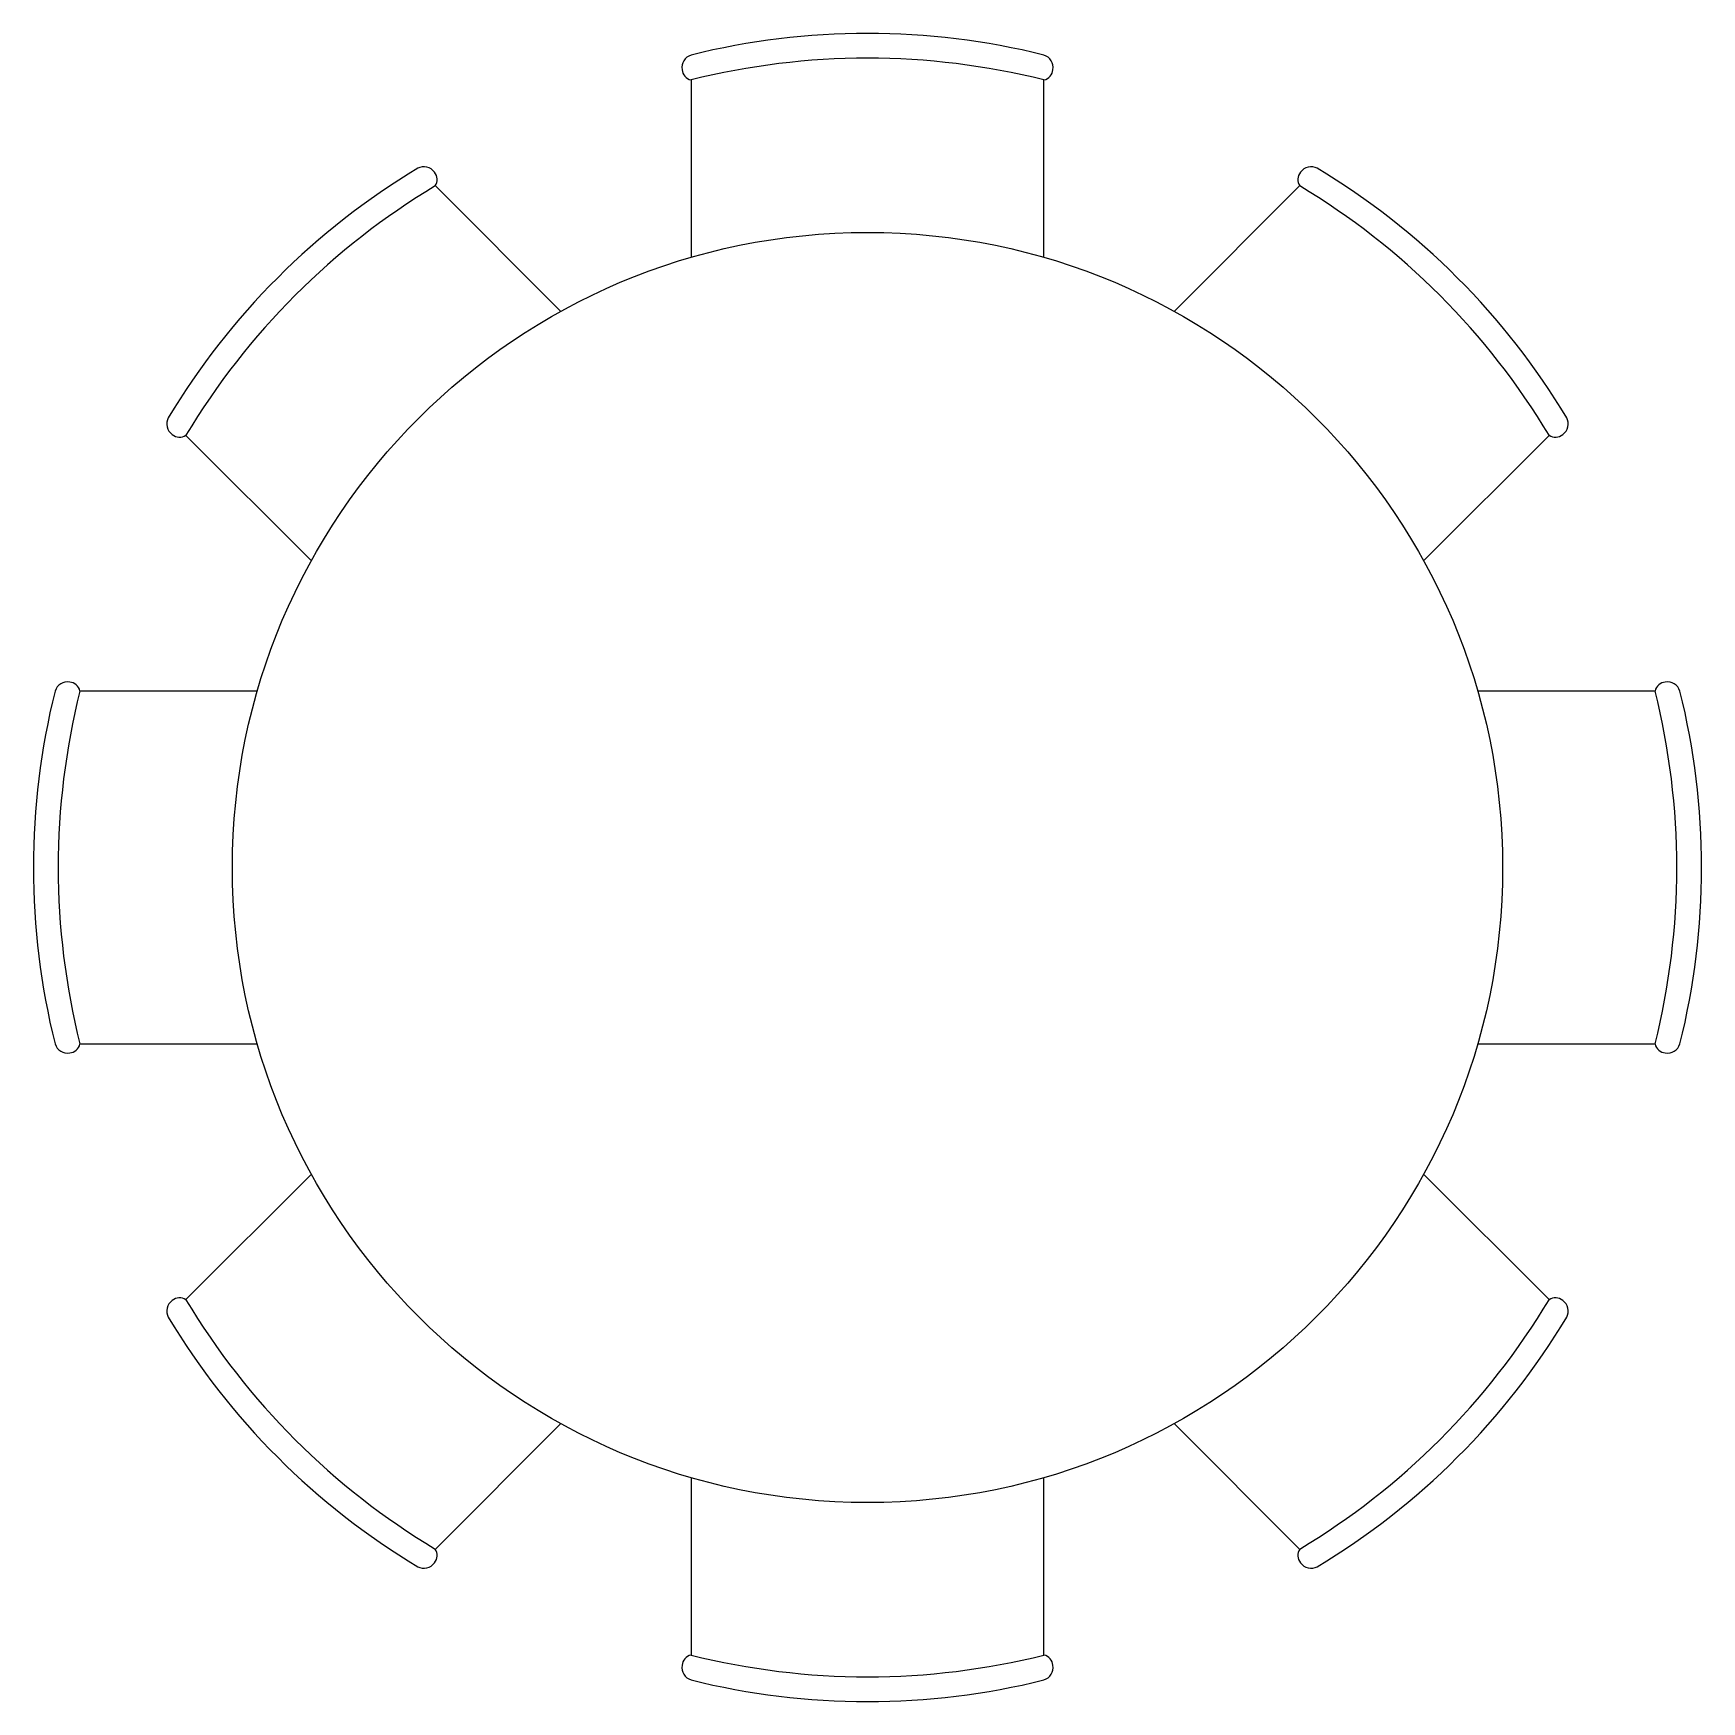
# Model space of a CAD drawing. Header units: inches. Extents: x -47.3 to 47.3, y -47.3 to 47.3.
import ezdxf

# ---------------------------------------------------------------- set-up
doc = ezdxf.new("R2010")
doc.units = ezdxf.units.IN
doc.header["$MEASUREMENT"] = 0

msp = doc.modelspace()

# ---------------------------------------------------------------- linework, layer by layer
at = {"linetype": 'Continuous'}
for p, q in [((-10, 44.644), (-10, 34.583)), ((10, 34.583), (10, 44.644)), ((-17.383, 31.525), (-24.497, 38.639)), ((24.497, 38.639), (17.383, 31.525)), ((-38.639, 24.497), (-31.525, 17.383)), ((31.525, 17.383), (38.639, 24.497)), ((-34.583, 10), (-44.644, 10)), ((44.644, 10), (34.583, 10)), ((-44.644, -10), (-34.583, -10)), ((34.583, -10), (44.644, -10)), ((-31.525, -17.383), (-38.639, -24.497)), ((38.639, -24.497), (31.525, -17.383)), ((-24.497, -38.639), (-17.383, -31.525)), ((17.383, -31.525), (24.497, -38.639)), ((-10, -34.583), (-10, -44.644)), ((10, -44.644), (10, -34.583))]:
    msp.add_line(p, q, dxfattribs=at)
msp.add_circle((0, 0), 36, dxfattribs=at)
for centre, radius, start, end in [((0, 6.01), 41.272, 75.97798, 104.02201), ((-9.77, 45.335), 0.753, 107.80051, 188.66201), ((0, 4.602), 41.272, 75.97798, 104.02201), ((9.77, 45.335), 0.753, 351.33801, 72.19954), ((-9.865, 45.282), 0.652, 185.31191, 258.05001), ((9.865, 45.282), 0.652, 281.95001, 354.68811), ((-25.149, 38.965), 0.753, 36.33801, 117.19954), ((25.149, 38.965), 0.753, 62.80051, 143.66201), ((-4.25, 4.25), 41.272, 120.97798, 149.02201), ((-25.044, 38.995), 0.652, 326.95001, 39.68811), ((25.044, 38.995), 0.652, 140.31191, 213.05001), ((4.25, 4.25), 41.272, 30.97798, 59.02201), ((-3.254, 3.254), 41.272, 120.97798, 149.02201), ((3.254, 3.254), 41.272, 30.97798, 59.02201), ((-38.965, 25.149), 0.753, 152.80051, 233.66201), ((38.965, 25.149), 0.753, 306.33801, 27.19954), ((-38.995, 25.044), 0.652, 230.31191, 303.05001), ((38.995, 25.044), 0.652, 236.95001, 309.68811), ((-45.335, 9.77), 0.753, 81.33801, 162.19954), ((-45.282, 9.865), 0.652, 11.95001, 84.68811), ((45.282, 9.865), 0.652, 95.31191, 168.05001), ((45.335, 9.77), 0.753, 17.80051, 98.66201), ((-6.01, 0), 41.272, 165.97798, 194.02201), ((-4.602, 0), 41.272, 165.97798, 194.02201), ((4.602, 0), 41.272, 345.97798, 14.02201), ((6.01, 0), 41.272, 345.97798, 14.02201), ((-45.335, -9.77), 0.753, 197.80051, 278.66201), ((-45.282, -9.865), 0.652, 275.31191, 348.05001), ((45.282, -9.865), 0.652, 191.95001, 264.68811), ((45.335, -9.77), 0.753, 261.33801, 342.19954), ((-38.965, -25.149), 0.753, 126.33801, 207.19954), ((-38.995, -25.044), 0.652, 56.95001, 129.68811), ((-3.254, -3.254), 41.272, 210.97798, 239.02201), ((3.254, -3.254), 41.272, 300.97798, 329.02201), ((38.995, -25.044), 0.652, 50.31191, 123.05001), ((38.965, -25.149), 0.753, 332.80051, 53.66201), ((-4.25, -4.25), 41.272, 210.97798, 239.02201), ((4.25, -4.25), 41.272, 300.97798, 329.02201), ((-25.044, -38.995), 0.652, 320.31191, 33.05001), ((25.044, -38.995), 0.652, 146.95001, 219.68811), ((-25.149, -38.965), 0.753, 242.80051, 323.66201), ((25.149, -38.965), 0.753, 216.33801, 297.19954), ((-9.77, -45.335), 0.753, 171.33801, 252.19954), ((-9.865, -45.282), 0.652, 101.95001, 174.68811), ((0, -4.602), 41.272, 255.97798, 284.02201), ((9.865, -45.282), 0.652, 5.31191, 78.05001), ((9.77, -45.335), 0.753, 287.80051, 8.66201), ((0, -6.01), 41.272, 255.97798, 284.02201)]:
    msp.add_arc(centre, radius, start, end, dxfattribs=at)

doc.saveas('drawing.dxf')
